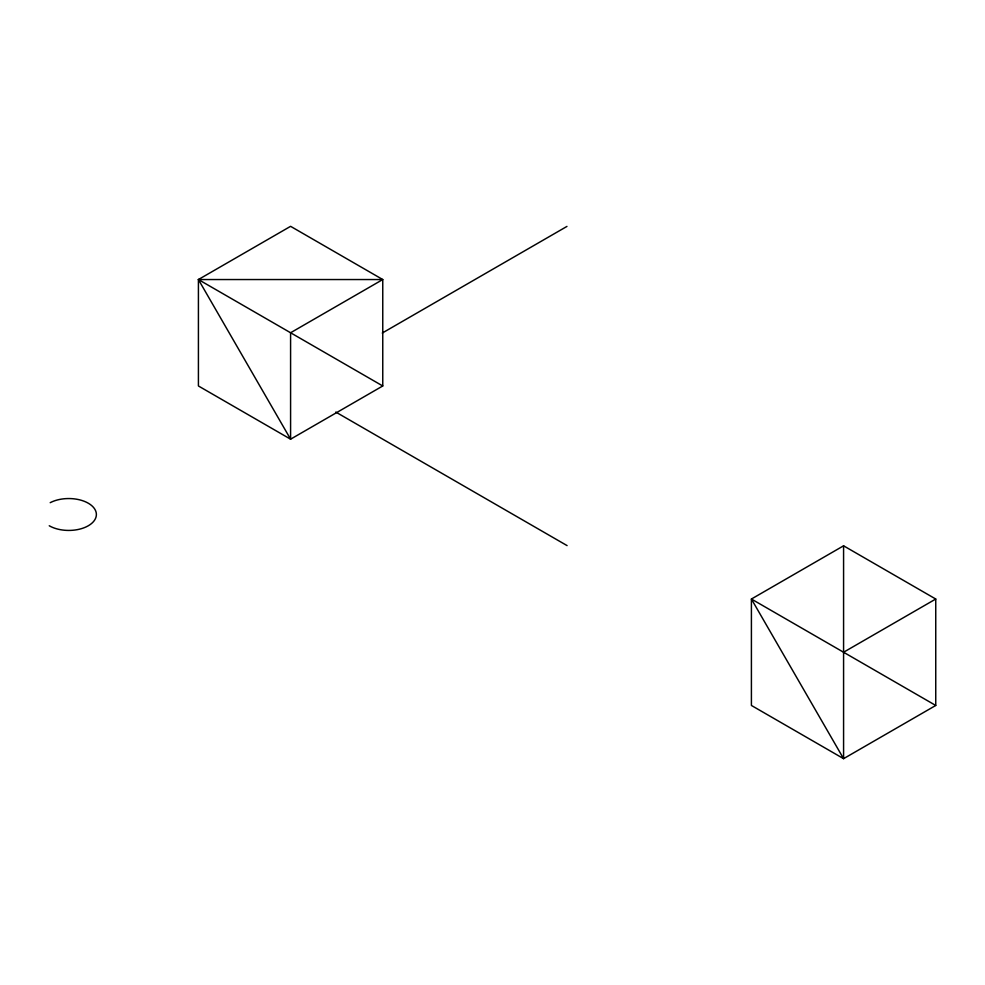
<?xml version="1.0" encoding="UTF-8"?>
<svg xmlns="http://www.w3.org/2000/svg" width="985" height="985" viewBox="0 0 985 985"><rect width="100%" height="100%" fill="white"/><g stroke="black" fill="none" stroke-linecap="round" stroke-linejoin="round"><path stroke-width="1.48" d="M198.416 279.543L290.587 226.328L382.759 279.543L382.759 385.972L290.587 439.187L198.416 385.972L198.416 279.543L382.759 279.543L290.587 332.758L290.587 439.187L198.416 279.543L382.759 385.972M382.266 333.041L566.954 226.415M843.579 545.813L751.407 599.028L751.407 705.457L843.579 758.672L935.75 705.457L935.75 599.028L843.579 545.813L843.579 758.672L751.407 599.028L935.75 705.457M843.579 652.242L935.75 599.028M335.787 412.062L567.089 545.604M50.21 502.682A27.617 15.945 0 0 1 88.921 503.594A27.617 15.945 0 0 1 87.985 525.941A27.617 15.945 0 0 1 49.25 525.768"/></g></svg>
